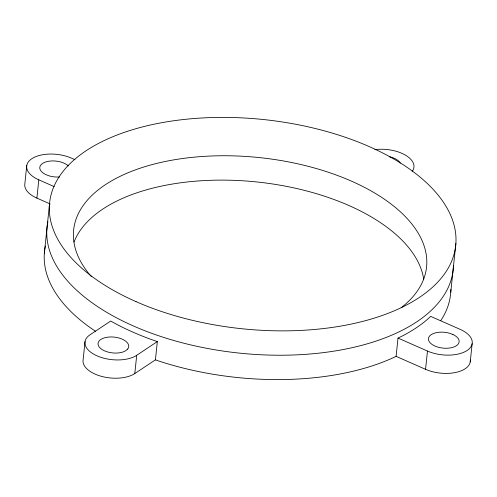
<?xml version="1.0" encoding="UTF-8"?>
<svg xmlns="http://www.w3.org/2000/svg" width="497" height="497" viewBox="0 0 497 497"><rect width="100%" height="100%" fill="white"/><g stroke="black" fill="none" stroke-linecap="round" stroke-linejoin="round"><path stroke-width="0.75" d="M26.77 165.507L24.85 183.784A28.577 14.717 6 0 0 36.877 198.104L50.203 203.975M36.877 198.104L38.803 179.833A28.577 14.717 6 0 1 31.808 158.711A28.577 14.717 6 0 1 71.45 158.133L74.96 159.674M44.32 253.532L49.439 204.807M85.037 341.545L83.117 359.816A28.577 14.717 6 0 0 101.736 376.422A28.577 14.717 6 0 0 134.793 373.558L155.412 359.853L157.332 341.582L150.883 339.339A204.161 105.153 6 0 1 116.062 324.001L110.701 321.037L90.075 334.742A28.577 14.717 6 0 0 97.07 355.864A28.577 14.717 6 0 0 136.712 355.287L157.332 341.582M134.793 373.558L136.712 355.287M155.412 359.853L158.406 360.89A204.161 105.153 6 0 0 393.817 357.461L396.097 356.349L398.016 338.078L402.93 335.668A204.161 105.153 6 0 0 427.308 319.465L430.669 316.378L460.123 329.349A28.577 14.717 6 0 1 467.112 350.472A28.577 14.717 6 0 1 427.47 351.05L398.016 338.078M470.311 360.021A28.577 14.717 6 0 1 455.563 372.483A28.577 14.717 6 0 1 425.55 369.321L427.47 351.05M450.76 292.193L455.879 243.468M470.23 361.946L472.15 343.669M38.803 179.833L54.229 186.623M396.097 356.349L425.55 369.321M74.072 242.002A177.429 91.38 6 0 1 257.663 182.045A177.429 91.38 6 0 1 423.724 279.345M450.872 289.44A204.161 105.153 6 0 1 440.796 320.584M95.567 331.306A204.161 105.153 6 0 1 45.357 246.034M453.419 265.765A204.161 105.153 6 0 1 240.349 353.205A204.161 105.153 6 0 1 47.42 224.383M47.532 223.706A204.161 105.153 6 0 1 47.917 221.668M91.442 276.686A177.429 91.38 6 0 1 257.999 157.45A177.429 91.38 6 0 1 401.178 307.73M59.752 176.944A15.426 7.946 6 0 1 49.495 175.969L45.991 174.689A15.426 7.946 6 0 1 44.798 162.283A15.426 7.946 6 0 1 68.294 165.886M374.856 149.647A28.577 14.717 6 0 1 405.297 155.058A28.577 14.717 6 0 1 412.274 171.285M389.244 156.717A15.426 7.946 6 0 1 400.296 163.109M127.686 349.037L125.747 350.708A15.426 7.946 6 0 1 99.891 347.782A15.426 7.946 6 0 1 112.452 336.978A15.426 7.946 6 0 1 127.686 349.037M452.935 334.493L449.425 333.214A15.426 7.946 6 0 0 428.457 339.507A15.426 7.946 6 0 0 451.127 347.776A15.426 7.946 6 0 0 452.935 334.493M136.035 301.642A204.161 105.153 6 0 0 455.233 248.935A204.161 105.153 6 0 0 166.719 121.833A204.161 105.153 6 0 0 136.035 301.642"/></g></svg>
